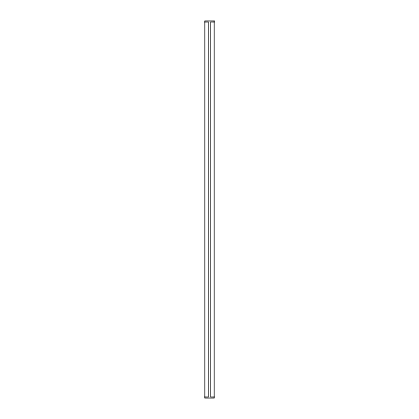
<?xml version="1.0" encoding="UTF-8"?>
<svg xmlns="http://www.w3.org/2000/svg" width="419" height="419" viewBox="0 0 419 419"><rect width="100%" height="100%" fill="white"/><g stroke="black" fill="none" stroke-linecap="round" stroke-linejoin="round"><path stroke-width="0.63" d="M204.786 21.998L208.453 21.998L208.453 397.003L204.786 397.003M214.214 21.998L210.548 21.998L210.548 397.003L214.214 397.003M214.214 20.95L204.786 20.95L204.786 398.05L214.214 398.05L214.214 20.95"/></g></svg>
